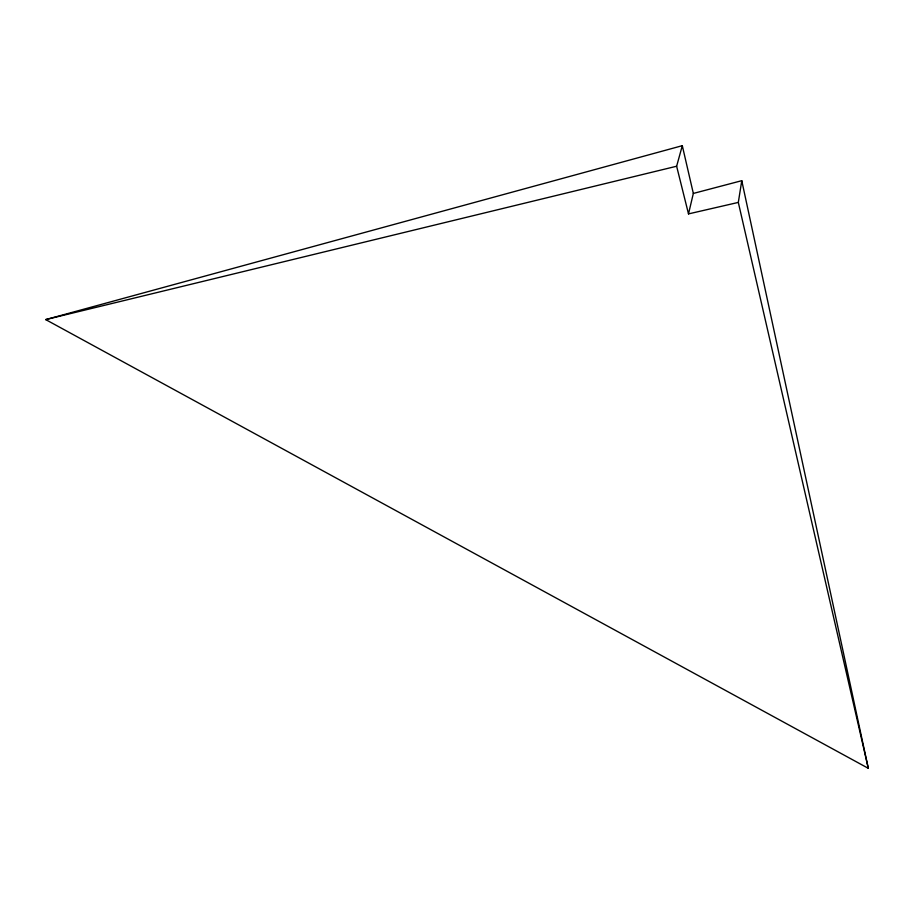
<?xml version="1.0" encoding="UTF-8"?>
<svg xmlns="http://www.w3.org/2000/svg" width="914" height="914" viewBox="0 0 914 914"><rect width="100%" height="100%" fill="white"/><g stroke="black" fill="none" stroke-linecap="round" stroke-linejoin="round"><path stroke-width="1.37" d="M738.318 202.417L741.768 180.686L693.338 193.437L688.505 213.899L738.318 202.417L868.3 768.32L45.7 319.603L682.301 145.68L693.338 193.437M688.505 213.899L676.634 166.234L682.301 145.68M45.7 319.603L676.634 166.234M741.768 180.686L868.3 768.32"/></g></svg>
